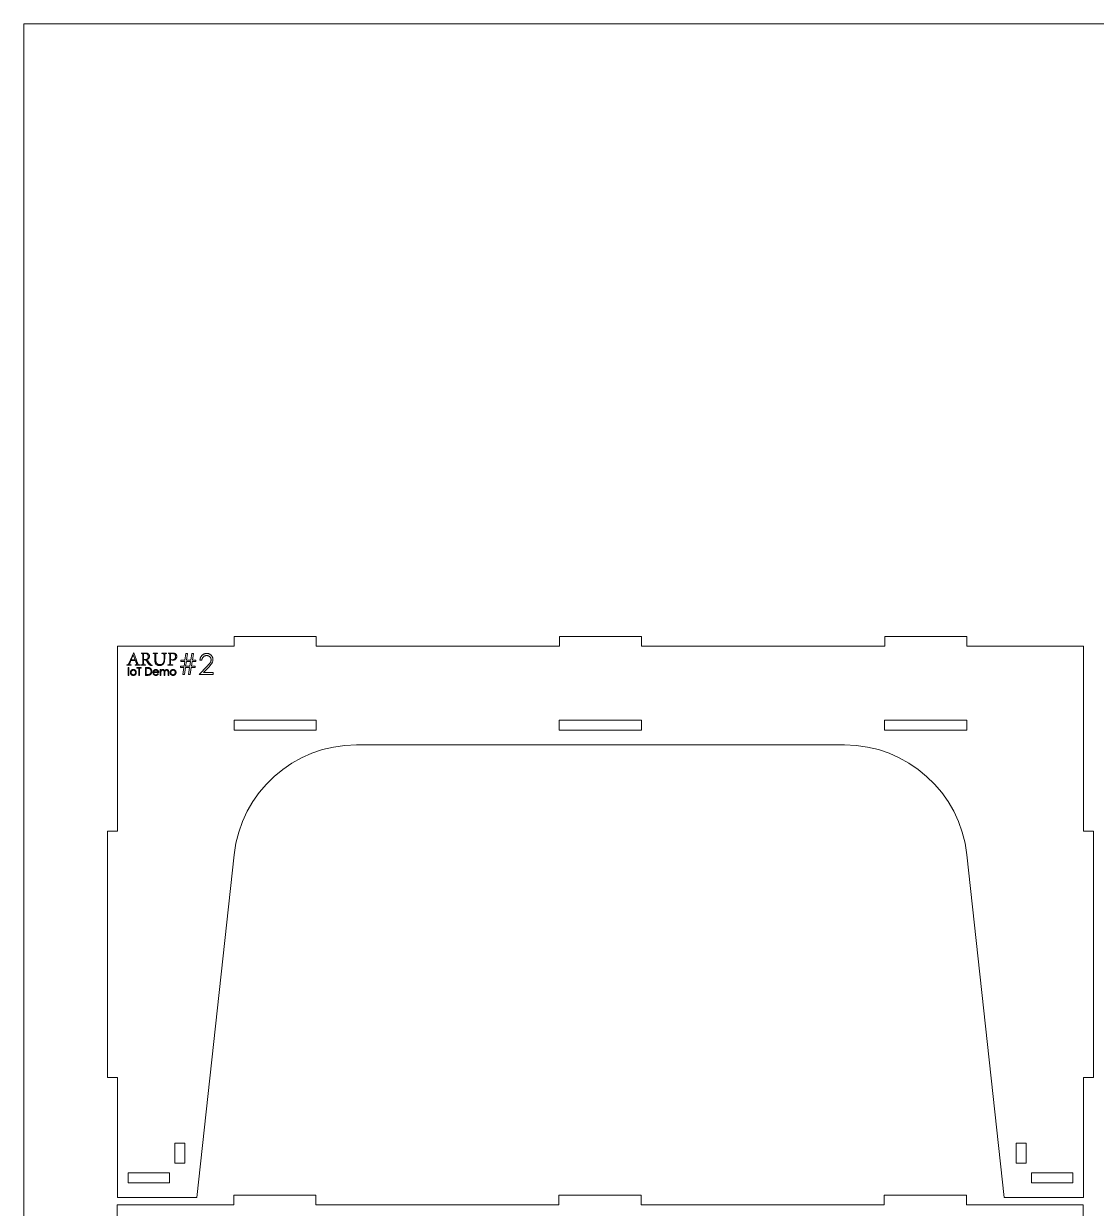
# Model space of a CAD drawing. Header units: millimetres. Extents: x 66 to 8082, y 89 to 5825.
# Drawn here: x 66 to 1372, y 1578 to 3020 of the extents above; entities that cross this region are included whole.
import ezdxf

# ---------------------------------------------------------------- set-up
doc = ezdxf.new("R2010")
doc.units = ezdxf.units.MM
for name, color, linetype in [('CUT THROUGH- Inside Line', 5, 'Continuous'), ('CUT THROUGH- Outside Line', 3, 'Continuous'), ('FILL- 3mm', 1, 'Continuous')]:
    doc.layers.add(name, color=color, linetype=linetype)

msp = doc.modelspace()

# ---------------------------------------------------------------- linework, layer by layer
at = {"linetype": 'Continuous', "lineweight": 0}
for q in [(2630.4, 3019.9), (66, 838.4)]:
    msp.add_line((66, 3019.9), q, dxfattribs=at)
at = {"layer": 'CUT THROUGH- Inside Line', "linetype": 'Continuous', "lineweight": 15}
for p, q in [((422.2, 2172.3), (322, 2172.3)), ((322, 2172.3), (322, 2160.1)), ((422.2, 2160.1), (422.2, 2172.3)), ((818.2, 2172.3), (718, 2172.3)), ((718, 2172.3), (718, 2160.1)), ((818.2, 2160.1), (818.2, 2172.3)), ((1214.2, 2172.3), (1114, 2172.3)), ((1114, 2172.3), (1114, 2160.1)), ((1214.2, 2160.1), (1214.2, 2172.3)), ((322, 2160.1), (422.2, 2160.1)), ((718, 2160.1), (818.2, 2160.1)), ((1114, 2160.1), (1214.2, 2160.1)), ((262.2, 1657.5), (250, 1657.5)), ((250, 1657.5), (250, 1633.2)), ((262.2, 1633.2), (262.2, 1657.5)), ((1286.2, 1657.5), (1274, 1657.5)), ((1274, 1657.5), (1274, 1633.2)), ((1286.2, 1633.2), (1286.2, 1657.5)), ((250, 1633.2), (262.2, 1633.2)), ((1274, 1633.2), (1286.2, 1633.2)), ((243.4, 1621.3), (193, 1621.3)), ((193, 1621.3), (193, 1609.2)), ((243.4, 1609.2), (243.4, 1621.3)), ((1343.2, 1621.3), (1293, 1621.3)), ((1293, 1621.3), (1293, 1609.1)), ((1343.2, 1609.1), (1343.2, 1621.3)), ((243.4, 1609.2), (193, 1609.2)), ((1293, 1609.1), (1343.2, 1609.1))]:
    msp.add_line(p, q, dxfattribs=at)
at = {"layer": 'CUT THROUGH- Outside Line', "linetype": 'Continuous', "lineweight": 15}
for p, q in [((322.1, 2274.2), (322.1, 2262.2)), ((322.1, 2274.2), (422.1, 2274.2)), ((422.1, 2262.2), (422.1, 2274.2)), ((718.1, 2274.2), (718.1, 2262.2)), ((718.1, 2274.2), (818.1, 2274.2)), ((818.1, 2262.2), (818.1, 2274.2)), ((1114.1, 2274.2), (1114.1, 2262.2)), ((1114.1, 2274.2), (1214.1, 2274.2)), ((1214.1, 2262.2), (1214.1, 2274.2)), ((180.1, 2262.2), (180.1, 2037.2)), ((322.1, 2262.2), (180.1, 2262.2)), ((718.1, 2262.2), (422.1, 2262.2)), ((1114.1, 2262.2), (818.1, 2262.2)), ((1356.1, 2262.2), (1214.1, 2262.2)), ((1356.1, 2037.2), (1356.1, 2262.2)), ((471.2, 2142.2), (1065, 2142.2)), ((168.1, 2037.2), (168.1, 1737.2)), ((180.1, 2037.2), (168.1, 2037.2)), ((1368.1, 2037.2), (1356.1, 2037.2)), ((1368.1, 1737.2), (1368.1, 2037.2)), ((276.7, 1591.2), (322.1, 2008.4)), ((1214.1, 2008.4), (1259.5, 1591.2)), ((168.1, 1737.2), (180.1, 1737.2)), ((180.1, 1737.2), (180.1, 1591.2)), ((1356.1, 1737.2), (1368.1, 1737.2)), ((1356.1, 1591.2), (1356.1, 1737.2)), ((180.1, 1591.2), (276.7, 1591.2)), ((321.6, 1594.2), (321.6, 1582.2)), ((321.6, 1594.2), (421.6, 1594.2)), ((421.6, 1582.2), (421.6, 1594.2)), ((717.6, 1594.2), (717.6, 1582.2)), ((717.6, 1594.2), (817.6, 1594.2)), ((817.6, 1582.2), (817.6, 1594.2)), ((1113.6, 1594.2), (1113.6, 1582.2)), ((1113.6, 1594.2), (1213.6, 1594.2)), ((1213.6, 1582.2), (1213.6, 1594.2)), ((1259.5, 1591.2), (1356.1, 1591.2)), ((179.6, 1582.2), (179.6, 1357.2)), ((321.6, 1582.2), (179.6, 1582.2)), ((717.6, 1582.2), (421.6, 1582.2)), ((1113.6, 1582.2), (817.6, 1582.2)), ((1355.6, 1582.2), (1213.6, 1582.2)), ((1355.6, 1357.2), (1355.6, 1582.2))]:
    msp.add_line(p, q, dxfattribs=at)
for centre, start, end in [((471.2, 1992.2), 90, 173.7894), ((1065, 1992.2), 6.2106, 90)]:
    msp.add_arc(centre, 150, start, end, dxfattribs=at)
at = {"layer": 'FILL- 3mm', "linetype": 'Continuous', "lineweight": 15}
for p, q in [((199.6, 2254), (194.5, 2242.1)), ((199.4, 2251.9), (201.8, 2245.6)), ((199.4, 2251.9), (199.4, 2251.9)), ((199.9, 2254.1), (199.6, 2254)), ((201.5, 2249.7), (199.9, 2254.1)), ((214.2, 2253.9), (208.8, 2253.9)), ((208.8, 2253.9), (208.8, 2253.6)), ((211, 2251.3), (211, 2241.7)), ((212, 2246), (212, 2252.9)), ((229, 2253.9), (223.4, 2253.9)), ((223.4, 2253.9), (223.4, 2253.5)), ((225.7, 2251.1), (225.7, 2245.1)), ((226.8, 2245.8), (226.8, 2251.1)), ((229, 2253.5), (229, 2253.9)), ((240, 2253.9), (234.2, 2253.9)), ((234.2, 2253.9), (234.2, 2253.5)), ((240, 2253.5), (240, 2253.9)), ((247.1, 2253.9), (241.7, 2253.9)), ((241.7, 2253.9), (241.7, 2253.6)), ((243.8, 2251.2), (243.8, 2241.8)), ((244.8, 2246.1), (244.8, 2252.9)), ((262.3, 2245.4), (263.5, 2253.4)), ((263.5, 2253.4), (265.5, 2253.4)), ((265.5, 2253.4), (264.2, 2245.4)), ((269.4, 2245.4), (270.6, 2253.4)), ((270.6, 2253.4), (272.5, 2253.4)), ((272.5, 2253.4), (271.3, 2245.4)), ((191.6, 2239.4), (191.6, 2239)), ((191.6, 2239), (197, 2239)), ((193.1, 2236.4), (193.9, 2236.4)), ((193.1, 2226.8), (193.1, 2236.4)), ((193.9, 2236.4), (193.9, 2226.8)), ((196.5, 2244.9), (202, 2244.9)), ((201.8, 2245.6), (196.8, 2245.6)), ((197, 2239), (197, 2239.4)), ((201.7, 2239.4), (201.7, 2239)), ((201.7, 2239), (207.2, 2239)), ((203.9, 2236.4), (208.9, 2236.4)), ((203.9, 2235.4), (203.9, 2236.4)), ((206, 2235.4), (203.9, 2235.4)), ((206, 2226.8), (206, 2235.4)), ((206.9, 2235.4), (206.9, 2226.8)), ((208.9, 2235.4), (206.9, 2235.4)), ((207.2, 2239), (207.2, 2239.4)), ((208.6, 2239.4), (208.7, 2239)), ((208.7, 2239), (214.2, 2239)), ((208.9, 2236.4), (208.9, 2235.4)), ((213.5, 2246), (212, 2246)), ((212, 2241.7), (212, 2245.6)), ((214.1, 2236.4), (216, 2236.4)), ((214.1, 2226.8), (214.1, 2236.4)), ((214.2, 2239), (214.2, 2239.4)), ((215.6, 2235.4), (214.9, 2235.4)), ((214.9, 2235.4), (214.9, 2227.8)), ((222.2, 2238.8), (222.3, 2239)), ((236.9, 2248), (236.9, 2246.7)), ((237.6, 2246.8), (237.6, 2248)), ((241.5, 2239.4), (241.5, 2239)), ((241.5, 2239), (247.5, 2239)), ((244.8, 2241.7), (244.8, 2245.6)), ((244.8, 2245.6), (246.8, 2245.2)), ((247.5, 2239), (247.5, 2239.4)), ((256.7, 2238), (261.2, 2238)), ((256.7, 2236.4), (256.7, 2238)), ((261, 2236.4), (256.7, 2236.4)), ((257.4, 2245.4), (262.3, 2245.4)), ((257.4, 2243.8), (257.4, 2245.4)), ((262.1, 2243.8), (257.4, 2243.8)), ((259.6, 2227.7), (261, 2236.4)), ((261.2, 2238), (262.1, 2243.8)), ((262.9, 2236.4), (261.6, 2227.7)), ((268, 2236.4), (262.9, 2236.4)), ((264, 2243.8), (263.1, 2238)), ((263.1, 2238), (268.3, 2238)), ((269.2, 2243.8), (264, 2243.8)), ((264.2, 2245.4), (269.4, 2245.4)), ((266.7, 2227.7), (268, 2236.4)), ((268.3, 2238), (269.2, 2243.8)), ((270, 2236.4), (268.7, 2227.7)), ((274.8, 2236.4), (270, 2236.4)), ((271.1, 2243.8), (270.2, 2238)), ((270.2, 2238), (274.8, 2238)), ((275.4, 2243.8), (271.1, 2243.8)), ((271.3, 2245.4), (275.4, 2245.4)), ((274.8, 2238), (274.8, 2236.4)), ((275.4, 2245.4), (275.4, 2243.8)), ((279.6, 2227.7), (289.4, 2238.1)), ((282.8, 2245.1), (280.6, 2245.1)), ((291.3, 2236.9), (285, 2230.2)), ((193.9, 2226.8), (193.1, 2226.8)), ((206.9, 2226.8), (206, 2226.8)), ((217, 2226.8), (214.1, 2226.8)), ((214.9, 2227.8), (216, 2227.8)), ((230.4, 2230.1), (224.2, 2230.1)), ((224.3, 2231), (229.6, 2231)), ((229.3, 2229), (230.1, 2228.6)), ((232.1, 2233.8), (233, 2233.8)), ((232.1, 2226.8), (232.1, 2233.8)), ((233, 2226.8), (232.1, 2226.8)), ((233, 2233.8), (233, 2232.6)), ((233, 2229.8), (233, 2226.8)), ((236.9, 2226.8), (236.9, 2230.4)), ((237.8, 2226.8), (236.9, 2226.8)), ((237.8, 2229.5), (237.8, 2226.8)), ((241.7, 2226.8), (241.7, 2230.6)), ((242.5, 2226.8), (241.7, 2226.8)), ((242.5, 2230.6), (242.5, 2226.8)), ((261.6, 2227.7), (259.6, 2227.7)), ((268.7, 2227.7), (266.7, 2227.7)), ((296.7, 2227.7), (279.6, 2227.7)), ((285, 2230.2), (296.7, 2230.2)), ((296.7, 2230.2), (296.7, 2227.7))]:
    msp.add_line(p, q, dxfattribs=at)
for points, knots in [([(196.8, 2245.6), (197, 2246.1), (197.4, 2247.1), (198, 2248.7), (198.7, 2250.3), (199.2, 2251.4), (199.4, 2251.9)], [0, 0, 0, 0, 0.239737, 0.490038, 0.745473, 1, 1, 1, 1]), ([(204.6, 2241.7), (204.5, 2241.9), (204.2, 2242.5), (203.9, 2243.5), (203.5, 2244.4), (203, 2245.8), (202.3, 2247.6), (201.8, 2249), (201.5, 2249.7)], [0, 0, 0, 0, 0.109387, 0.22402, 0.343819, 0.468869, 0.729107, 1, 1, 1, 1]), ([(208.8, 2253.6), (208.9, 2253.6), (209.1, 2253.6), (209.4, 2253.6), (209.7, 2253.5), (209.9, 2253.5), (210.2, 2253.4), (210.3, 2253.3), (210.5, 2253.2), (210.6, 2253.1), (210.7, 2253), (210.8, 2252.8), (210.8, 2252.7), (210.9, 2252.4), (210.9, 2252.2), (211, 2251.9), (211, 2251.6), (211, 2251.4), (211, 2251.3)], [0, 0, 0, 0, 0.089186, 0.170664, 0.243625, 0.309343, 0.367389, 0.418052, 0.463292, 0.503694, 0.54379, 0.589223, 0.640229, 0.697066, 0.761835, 0.833317, 0.912662, 1, 1, 1, 1]), ([(212, 2252.9), (212, 2253), (212, 2253.1), (212, 2253.2), (212.1, 2253.3), (212.1, 2253.4), (212.1, 2253.5), (212.2, 2253.5), (212.2, 2253.5)], [0, 0, 0, 0, 0.238334, 0.438584, 0.593058, 0.707364, 0.867753, 1, 1, 1, 1]), ([(212.2, 2253.5), (212.3, 2253.5), (212.5, 2253.5), (212.7, 2253.5), (213.1, 2253.5), (213.3, 2253.5), (213.5, 2253.5)], [0, 0, 0, 0, 0.157258, 0.374293, 0.657019, 1, 1, 1, 1]), ([(213.5, 2253.5), (213.6, 2253.5), (213.9, 2253.5), (214.4, 2253.5), (214.8, 2253.4), (215.2, 2253.3), (215.5, 2253.2), (215.9, 2253), (216.2, 2252.8), (216.5, 2252.6), (216.7, 2252.4), (216.9, 2252.1), (217.1, 2251.8), (217.3, 2251.5), (217.4, 2251.1), (217.5, 2250.7), (217.6, 2250.2), (217.6, 2249.9), (217.6, 2249.8)], [0, 0, 0, 0, 0.071695, 0.140422, 0.20541, 0.267571, 0.327331, 0.385887, 0.442601, 0.498856, 0.554935, 0.610907, 0.667717, 0.726994, 0.789325, 0.855467, 0.925512, 1, 1, 1, 1]), ([(219.1, 2250.1), (219, 2250.3), (219, 2250.7), (218.9, 2251.2), (218.8, 2251.6), (218.6, 2252), (218.4, 2252.4), (218.1, 2252.7), (217.8, 2253), (217.5, 2253.2), (217.1, 2253.4), (216.7, 2253.5), (216.3, 2253.7), (215.9, 2253.8), (215.5, 2253.9), (215, 2253.9), (214.6, 2253.9), (214.3, 2253.9), (214.2, 2253.9)], [0, 0, 0, 0, 0.0780559, 0.1500811, 0.2173398, 0.2802933, 0.3400858, 0.3977363, 0.4549608, 0.5131013, 0.5724732, 0.6311642, 0.6908321, 0.7505059, 0.8113509, 0.8725118, 0.9358154, 1, 1, 1, 1]), ([(216.2, 2246), (216.4, 2246.1), (216.8, 2246.3), (217.4, 2246.7), (217.9, 2247.1), (218.2, 2247.5), (218.5, 2247.8), (218.6, 2248.1), (218.8, 2248.4), (218.9, 2248.7), (218.9, 2249), (219, 2249.4), (219, 2249.8), (219.1, 2250), (219.1, 2250.1)], [0, 0, 0, 0, 0.135396, 0.262394, 0.382767, 0.499489, 0.55717, 0.615544, 0.674757, 0.735295, 0.79761, 0.862855, 0.929997, 1, 1, 1, 1]), ([(217.6, 2249.8), (217.6, 2249.6), (217.6, 2249.3), (217.5, 2248.8), (217.4, 2248.4), (217.3, 2248), (217.1, 2247.6), (216.9, 2247.3), (216.6, 2247), (216.4, 2246.8), (216.4, 2246.7)], [0, 0, 0, 0, 0.148963, 0.288773, 0.419547, 0.543302, 0.661823, 0.776024, 0.888114, 1, 1, 1, 1]), ([(223.4, 2253.5), (223.5, 2253.5), (223.8, 2253.5), (224.1, 2253.5), (224.4, 2253.4), (224.6, 2253.4), (224.9, 2253.3), (225.1, 2253.2), (225.2, 2253.1), (225.3, 2253), (225.4, 2252.9), (225.5, 2252.7), (225.6, 2252.5), (225.6, 2252.3), (225.7, 2252), (225.7, 2251.7), (225.7, 2251.4), (225.7, 2251.2), (225.7, 2251.1)], [0, 0, 0, 0, 0.090003, 0.173003, 0.247225, 0.313439, 0.371782, 0.423583, 0.468644, 0.508396, 0.547847, 0.592715, 0.642189, 0.698905, 0.763354, 0.834173, 0.913261, 1, 1, 1, 1]), ([(226.8, 2251.1), (226.8, 2251.2), (226.8, 2251.4), (226.8, 2251.7), (226.8, 2252), (226.8, 2252.2), (226.9, 2252.5), (226.9, 2252.7), (227, 2252.8), (227.1, 2253), (227.2, 2253.1), (227.4, 2253.2), (227.6, 2253.3), (227.8, 2253.4), (228, 2253.5), (228.3, 2253.5), (228.6, 2253.5), (228.9, 2253.5), (229, 2253.5)], [0, 0, 0, 0, 0.083863, 0.161012, 0.2314, 0.296235, 0.353857, 0.406486, 0.454971, 0.497779, 0.540102, 0.586553, 0.637713, 0.695543, 0.759656, 0.831607, 0.911566, 1, 1, 1, 1]), ([(234.2, 2253.5), (234.4, 2253.5), (234.7, 2253.5), (235.2, 2253.4), (235.7, 2253.3), (236, 2253.1), (236.3, 2252.9), (236.5, 2252.7), (236.7, 2252.5), (236.7, 2252.3), (236.7, 2252.2)], [0, 0, 0, 0, 0.189029, 0.354137, 0.497237, 0.618134, 0.723504, 0.819328, 0.908684, 1, 1, 1, 1]), ([(236.7, 2252.2), (236.8, 2252.1), (236.8, 2251.9), (236.8, 2251.6), (236.9, 2251.2), (236.9, 2250.9), (236.9, 2250.5), (236.9, 2250.3), (236.9, 2249.9), (236.9, 2249.6), (236.9, 2249.2), (236.9, 2248.8), (236.9, 2248.4), (236.9, 2248.1), (236.9, 2248)], [0, 0, 0, 0, 0.065095, 0.142532, 0.233342, 0.336869, 0.395066, 0.460502, 0.53319, 0.61235, 0.698767, 0.792448, 0.89259, 1, 1, 1, 1]), ([(237.6, 2248), (237.6, 2248.1), (237.6, 2248.4), (237.6, 2248.8), (237.6, 2249.2), (237.6, 2249.6), (237.6, 2250), (237.6, 2250.3), (237.6, 2250.5), (237.6, 2250.9), (237.7, 2251.2), (237.7, 2251.6), (237.8, 2251.9), (237.8, 2252.1), (237.8, 2252.2)], [0, 0, 0, 0, 0.107482, 0.207874, 0.301049, 0.387819, 0.466561, 0.538882, 0.604013, 0.661977, 0.765154, 0.856416, 0.934115, 1, 1, 1, 1]), ([(237.8, 2252.2), (237.8, 2252.3), (237.9, 2252.5), (238, 2252.7), (238.2, 2252.9), (238.5, 2253.1), (238.8, 2253.3), (239.1, 2253.4), (239.6, 2253.5), (239.9, 2253.5), (240, 2253.5)], [0, 0, 0, 0, 0.098742, 0.197038, 0.299038, 0.410701, 0.533516, 0.671111, 0.826568, 1, 1, 1, 1]), ([(241.7, 2253.6), (241.8, 2253.6), (242, 2253.6), (242.3, 2253.6), (242.6, 2253.5), (242.9, 2253.5), (243.1, 2253.4), (243.3, 2253.3), (243.4, 2253.2), (243.5, 2253.1), (243.6, 2253), (243.6, 2252.8), (243.7, 2252.6), (243.7, 2252.4), (243.8, 2252.2), (243.8, 2251.9), (243.8, 2251.6), (243.8, 2251.4), (243.8, 2251.2)], [0, 0, 0, 0, 0.091823, 0.174655, 0.249137, 0.314644, 0.371658, 0.420916, 0.464281, 0.502637, 0.542405, 0.58743, 0.638062, 0.695737, 0.76096, 0.832988, 0.912921, 1, 1, 1, 1]), ([(244.8, 2252.9), (244.8, 2252.9), (244.8, 2253), (244.8, 2253.2), (244.9, 2253.3), (244.9, 2253.4), (245, 2253.4), (245, 2253.5), (245.1, 2253.5)], [0, 0, 0, 0, 0.233369, 0.42561, 0.57137, 0.677458, 0.840688, 1, 1, 1, 1]), ([(245.1, 2253.5), (245.1, 2253.5), (245.3, 2253.5), (245.6, 2253.5), (245.9, 2253.5), (246.2, 2253.5), (246.3, 2253.5)], [0, 0, 0, 0, 0.152156, 0.370009, 0.651579, 1, 1, 1, 1]), ([(246.3, 2253.5), (246.5, 2253.5), (246.8, 2253.5), (247.3, 2253.5), (247.8, 2253.4), (248.3, 2253.3), (248.7, 2253.2), (249, 2253), (249.4, 2252.8), (249.7, 2252.6), (249.9, 2252.3), (250.2, 2252), (250.4, 2251.7), (250.5, 2251.4), (250.6, 2251), (250.7, 2250.6), (250.8, 2250.1), (250.8, 2249.8), (250.8, 2249.7)], [0, 0, 0, 0, 0.080108, 0.154881, 0.225574, 0.291731, 0.354097, 0.413346, 0.470384, 0.525441, 0.579218, 0.633296, 0.688332, 0.744597, 0.803434, 0.865081, 0.930478, 1, 1, 1, 1]), ([(246.8, 2245.2), (246.9, 2245.2), (247.2, 2245.1), (247.7, 2245.1), (248.1, 2245.2), (248.6, 2245.3), (249, 2245.4), (249.5, 2245.6), (250, 2245.8), (250.4, 2246.1), (250.8, 2246.4), (251.2, 2246.7), (251.5, 2247.1), (251.8, 2247.6), (252, 2248), (252.2, 2248.6), (252.3, 2249.2), (252.3, 2249.6), (252.3, 2249.8)], [0, 0, 0, 0, 0.055962, 0.111923, 0.168224, 0.2249, 0.282396, 0.341379, 0.402344, 0.465268, 0.528643, 0.590537, 0.652425, 0.715621, 0.780968, 0.849504, 0.92227, 1, 1, 1, 1]), ([(250.8, 2249.7), (250.8, 2249.5), (250.8, 2249.2), (250.7, 2248.7), (250.6, 2248.3), (250.5, 2247.9), (250.3, 2247.5), (250.1, 2247.2), (249.9, 2246.9), (249.7, 2246.7), (249.4, 2246.4), (249.1, 2246.3), (248.7, 2246.1), (248.4, 2246), (248, 2245.9), (247.7, 2245.8), (247.3, 2245.8), (247, 2245.8), (246.9, 2245.8)], [0, 0, 0, 0, 0.07992, 0.154833, 0.224848, 0.290191, 0.35257, 0.412375, 0.470335, 0.527556, 0.58451, 0.640943, 0.697653, 0.754908, 0.813394, 0.873428, 0.935483, 1, 1, 1, 1]), ([(252.3, 2249.8), (252.3, 2250), (252.3, 2250.5), (252.1, 2251.1), (252, 2251.6), (251.7, 2252.1), (251.5, 2252.5), (251.1, 2252.9), (250.7, 2253.2), (250.3, 2253.4), (249.8, 2253.5), (249.4, 2253.6), (249, 2253.8), (248.6, 2253.8), (248.2, 2253.9), (247.8, 2253.9), (247.5, 2253.9), (247.2, 2253.9), (247.1, 2253.9)], [0, 0, 0, 0, 0.090341, 0.173096, 0.248427, 0.318243, 0.383933, 0.446503, 0.508952, 0.572273, 0.63542, 0.695699, 0.752926, 0.807211, 0.859058, 0.90827, 0.955024, 1, 1, 1, 1]), ([(280.6, 2245.1), (280.6, 2245.4), (280.6, 2245.9), (280.8, 2246.8), (281, 2247.6), (281.2, 2248.4), (281.6, 2249.1), (282, 2249.8), (282.5, 2250.5), (283, 2251.1), (283.6, 2251.6), (284.3, 2252.1), (284.9, 2252.5), (285.6, 2252.9), (286.4, 2253.1), (287.1, 2253.3), (288, 2253.4), (288.5, 2253.4), (288.8, 2253.4)], [0, 0, 0, 0, 0.068791, 0.135103, 0.198979, 0.261904, 0.323495, 0.385195, 0.446969, 0.509765, 0.572251, 0.633405, 0.693251, 0.752583, 0.812579, 0.873275, 0.93555, 1, 1, 1, 1]), ([(288.7, 2250.9), (288.5, 2250.9), (288.1, 2250.8), (287.5, 2250.8), (287, 2250.7), (286.5, 2250.5), (286, 2250.3), (285.5, 2250), (285.1, 2249.7), (284.7, 2249.3), (284.3, 2248.9), (283.9, 2248.5), (283.7, 2248), (283.4, 2247.5), (283.2, 2246.9), (283, 2246.4), (282.9, 2245.7), (282.9, 2245.3), (282.8, 2245.1)], [0, 0, 0, 0, 0.064439, 0.126547, 0.186887, 0.245878, 0.304041, 0.362191, 0.420976, 0.48066, 0.5406, 0.600689, 0.661936, 0.724443, 0.789038, 0.856314, 0.926352, 1, 1, 1, 1]), ([(294.1, 2245.8), (294.1, 2245.9), (294.1, 2246.3), (294, 2246.8), (293.9, 2247.2), (293.7, 2247.7), (293.5, 2248.2), (293.2, 2248.6), (292.9, 2249), (292.6, 2249.4), (292.1, 2249.7), (291.7, 2250), (291.3, 2250.3), (290.8, 2250.5), (290.3, 2250.7), (289.8, 2250.8), (289.2, 2250.8), (288.9, 2250.9), (288.7, 2250.9)], [0, 0, 0, 0, 0.061965, 0.122122, 0.180988, 0.239933, 0.299906, 0.359989, 0.421776, 0.486576, 0.551535, 0.615018, 0.677259, 0.73973, 0.80305, 0.866495, 0.931973, 1, 1, 1, 1]), ([(288.8, 2253.4), (289.1, 2253.4), (289.6, 2253.4), (290.4, 2253.3), (291.2, 2253.1), (291.9, 2252.9), (292.5, 2252.6), (293.2, 2252.2), (293.8, 2251.7), (294.3, 2251.2), (294.8, 2250.7), (295.2, 2250.1), (295.6, 2249.4), (295.9, 2248.8), (296.1, 2248.1), (296.3, 2247.4), (296.4, 2246.7), (296.4, 2246.2), (296.4, 2246)], [0, 0, 0, 0, 0.069475, 0.136517, 0.200789, 0.26383, 0.325735, 0.387291, 0.449509, 0.512968, 0.576275, 0.63758, 0.697903, 0.757172, 0.816599, 0.876653, 0.93729, 1, 1, 1, 1]), ([(194.5, 2242.1), (194.4, 2241.9), (194.3, 2241.7), (194.2, 2241.4), (194, 2241.1), (193.9, 2240.8), (193.7, 2240.6), (193.6, 2240.4), (193.5, 2240.2), (193.3, 2240), (193, 2239.8), (192.6, 2239.6), (192.1, 2239.5), (191.8, 2239.4), (191.6, 2239.4)], [0, 0, 0, 0, 0.094873, 0.181732, 0.261555, 0.334075, 0.399077, 0.45743, 0.50921, 0.554943, 0.645163, 0.748078, 0.865624, 1, 1, 1, 1]), ([(195, 2240.5), (195, 2240.6), (195.1, 2240.7), (195.1, 2241), (195.2, 2241.2), (195.2, 2241.5), (195.3, 2241.8), (195.4, 2242.1), (195.5, 2242.5), (195.7, 2242.8), (195.8, 2243.2), (195.9, 2243.6), (196, 2243.9), (196.1, 2244.1), (196.2, 2244.4), (196.3, 2244.6), (196.4, 2244.8), (196.4, 2244.9), (196.5, 2244.9)], [0, 0, 0, 0, 0.041947, 0.090344, 0.145164, 0.20664, 0.273719, 0.348475, 0.429094, 0.517, 0.603745, 0.683693, 0.754942, 0.819405, 0.876131, 0.92513, 0.966413, 1, 1, 1, 1]), ([(197, 2239.4), (196.9, 2239.4), (196.6, 2239.4), (196.2, 2239.5), (195.8, 2239.6), (195.5, 2239.7), (195.3, 2239.9), (195.1, 2240), (195, 2240.3), (195, 2240.4), (195, 2240.5)], [0, 0, 0, 0, 0.187801, 0.350163, 0.489421, 0.607119, 0.70652, 0.797929, 0.893446, 1, 1, 1, 1]), ([(203.6, 2240.3), (203.6, 2240.2), (203.6, 2240.1), (203.5, 2239.9), (203.3, 2239.8), (203.1, 2239.7), (202.9, 2239.6), (202.5, 2239.5), (202.2, 2239.4), (201.9, 2239.4), (201.7, 2239.4)], [0, 0, 0, 0, 0.086006, 0.165252, 0.249477, 0.345889, 0.463722, 0.611502, 0.7903, 1, 1, 1, 1]), ([(202, 2244.9), (202.1, 2244.7), (202.3, 2244.1), (202.6, 2243.4), (202.8, 2242.7), (203.1, 2242.1), (203.2, 2241.7), (203.3, 2241.4), (203.4, 2241.2), (203.4, 2241), (203.5, 2240.8), (203.5, 2240.6), (203.6, 2240.4), (203.6, 2240.3), (203.6, 2240.3)], [0, 0, 0, 0, 0.176474, 0.34096, 0.49316, 0.633843, 0.69831, 0.757907, 0.811332, 0.859943, 0.902436, 0.940219, 0.972697, 1, 1, 1, 1]), ([(207.2, 2239.4), (207, 2239.4), (206.6, 2239.5), (206.2, 2239.6), (205.8, 2239.7), (205.5, 2239.9), (205.3, 2240.2), (205, 2240.6), (204.8, 2241.1), (204.7, 2241.5), (204.6, 2241.7)], [0, 0, 0, 0, 0.15008, 0.277766, 0.385014, 0.475869, 0.56967, 0.68801, 0.830304, 1, 1, 1, 1]), ([(211, 2241.7), (211, 2241.6), (211, 2241.4), (211, 2241.1), (210.9, 2240.8), (210.9, 2240.6), (210.8, 2240.4), (210.8, 2240.2), (210.7, 2240), (210.6, 2239.9), (210.5, 2239.8), (210.3, 2239.7), (210.1, 2239.6), (209.9, 2239.5), (209.6, 2239.5), (209.3, 2239.4), (209, 2239.4), (208.8, 2239.4), (208.6, 2239.4)], [0, 0, 0, 0, 0.082487, 0.15725, 0.225311, 0.286895, 0.342333, 0.392905, 0.437998, 0.479723, 0.52153, 0.567592, 0.620891, 0.679996, 0.74768, 0.823146, 0.90781, 1, 1, 1, 1]), ([(212, 2245.6), (212.3, 2245.6), (212.7, 2245.6), (213.3, 2245.6), (213.8, 2245.5), (214.2, 2245.5), (214.6, 2245.4), (214.9, 2245.2), (215.1, 2245), (215.3, 2244.8), (215.3, 2244.7)], [0, 0, 0, 0, 0.1924351, 0.3579991, 0.4979915, 0.6127004, 0.7110355, 0.8065771, 0.9008212, 1, 1, 1, 1]), ([(214.2, 2239.4), (214.1, 2239.4), (213.9, 2239.4), (213.6, 2239.4), (213.3, 2239.5), (213.1, 2239.5), (212.8, 2239.6), (212.7, 2239.7), (212.5, 2239.8), (212.4, 2239.9), (212.3, 2240), (212.2, 2240.2), (212.1, 2240.4), (212.1, 2240.6), (212.1, 2240.8), (212, 2241.1), (212, 2241.4), (212, 2241.6), (212, 2241.7)], [0, 0, 0, 0, 0.0908996, 0.1728545, 0.2472059, 0.3136581, 0.3722597, 0.4242137, 0.4704521, 0.5124596, 0.5545138, 0.6001103, 0.6516999, 0.7082538, 0.7709446, 0.8403759, 0.9166425, 1, 1, 1, 1]), ([(216.4, 2246.7), (216.3, 2246.7), (216.1, 2246.5), (215.8, 2246.4), (215.5, 2246.3), (215.2, 2246.2), (214.8, 2246.1), (214.4, 2246), (213.9, 2246), (213.6, 2246), (213.5, 2246)], [0, 0, 0, 0, 0.102808, 0.207293, 0.316422, 0.431051, 0.554733, 0.690534, 0.838076, 1, 1, 1, 1]), ([(215.3, 2244.7), (215.4, 2244.6), (215.6, 2244.2), (216, 2243.7), (216.3, 2243.3), (216.5, 2242.8), (216.8, 2242.4), (217.1, 2242), (217.4, 2241.6), (217.6, 2241.3), (217.8, 2241), (218.1, 2240.7), (218.3, 2240.5), (218.5, 2240.2), (218.7, 2240), (218.9, 2239.8), (219.1, 2239.7), (219.4, 2239.5), (219.6, 2239.3), (220, 2239.1), (220.4, 2239), (220.7, 2238.9), (221.1, 2238.8), (221.5, 2238.7), (221.8, 2238.7), (222.1, 2238.7), (222.2, 2238.8)], [0, 0, 0, 0, 0.062761, 0.1230248, 0.1801147, 0.2349172, 0.2865549, 0.3357308, 0.3822507, 0.4257654, 0.4667137, 0.5049834, 0.5408846, 0.5739469, 0.6044643, 0.6322247, 0.6577979, 0.6807689, 0.7237171, 0.7651963, 0.805335, 0.8450388, 0.8837251, 0.9221276, 0.9610189, 1, 1, 1, 1]), ([(218.5, 2235.1), (218.4, 2235.1), (218.3, 2235.2), (218, 2235.2), (217.7, 2235.3), (217.3, 2235.3), (216.9, 2235.3), (216.5, 2235.4), (216.1, 2235.4), (215.8, 2235.4), (215.6, 2235.4)], [0, 0, 0, 0, 0.084319, 0.179285, 0.286583, 0.405111, 0.535593, 0.67819, 0.832976, 1, 1, 1, 1]), ([(216, 2236.4), (216.2, 2236.4), (216.5, 2236.4), (216.9, 2236.3), (217.4, 2236.3), (217.8, 2236.3), (218.1, 2236.2), (218.5, 2236.2), (218.7, 2236.1), (218.9, 2236), (219, 2236)], [0, 0, 0, 0, 0.164289, 0.317406, 0.458844, 0.589367, 0.707831, 0.81577, 0.91288, 1, 1, 1, 1]), ([(218.3, 2242.7), (218.1, 2243), (217.7, 2243.6), (217.2, 2244.3), (216.8, 2244.9), (216.6, 2245.3), (216.3, 2245.6), (216.2, 2245.9), (216.2, 2246)], [0, 0, 0, 0, 0.264867, 0.54572, 0.683206, 0.804151, 0.910553, 1, 1, 1, 1]), ([(222.3, 2239), (222.2, 2239), (222, 2239), (221.8, 2239.2), (221.6, 2239.3), (221.3, 2239.5), (221, 2239.7), (220.8, 2239.9), (220.5, 2240.1), (220.2, 2240.5), (219.7, 2241), (219.2, 2241.6), (218.7, 2242.1), (218.4, 2242.5), (218.3, 2242.7)], [0, 0, 0, 0, 0.0454515, 0.0931833, 0.1442869, 0.1985145, 0.2566164, 0.3187003, 0.384592, 0.4543782, 0.5962337, 0.7343844, 0.8691901, 1, 1, 1, 1]), ([(221, 2231.5), (221, 2231.6), (221, 2231.8), (221, 2232.1), (220.9, 2232.4), (220.9, 2232.7), (220.8, 2233), (220.7, 2233.3), (220.5, 2233.5), (220.4, 2233.8), (220.2, 2234), (220, 2234.2), (219.8, 2234.4), (219.6, 2234.6), (219.3, 2234.8), (219.1, 2234.9), (218.8, 2235), (218.6, 2235.1), (218.5, 2235.1)], [0, 0, 0, 0, 0.070151, 0.137813, 0.203226, 0.267174, 0.330024, 0.391794, 0.453084, 0.514334, 0.575, 0.634865, 0.694116, 0.753442, 0.813126, 0.87408, 0.936007, 1, 1, 1, 1]), ([(219, 2236), (219.1, 2236), (219.3, 2235.9), (219.6, 2235.7), (219.9, 2235.6), (220.2, 2235.4), (220.5, 2235.1), (220.7, 2234.9), (220.9, 2234.6), (221.1, 2234.3), (221.3, 2234), (221.5, 2233.7), (221.6, 2233.4), (221.7, 2233), (221.8, 2232.6), (221.8, 2232.3), (221.9, 2231.9), (221.9, 2231.6), (221.9, 2231.5)], [0, 0, 0, 0, 0.061545, 0.121694, 0.181155, 0.239875, 0.298702, 0.357647, 0.417605, 0.478494, 0.540407, 0.602345, 0.665004, 0.728559, 0.793651, 0.860534, 0.929236, 1, 1, 1, 1]), ([(225.7, 2245.1), (225.7, 2244.9), (225.7, 2244.6), (225.7, 2244.2), (225.8, 2243.7), (225.8, 2243.3), (225.9, 2242.9), (225.9, 2242.6), (226, 2242.2), (226.2, 2241.8), (226.4, 2241.3), (226.7, 2240.8), (227, 2240.4), (227.3, 2240.1), (227.4, 2240)], [0, 0, 0, 0, 0.086568, 0.169157, 0.246935, 0.32071, 0.391069, 0.457123, 0.519993, 0.578799, 0.690292, 0.796752, 0.898977, 1, 1, 1, 1]), ([(231.9, 2239.8), (231.7, 2239.8), (231.4, 2239.8), (230.8, 2239.9), (230.3, 2240), (229.8, 2240.2), (229.3, 2240.4), (228.9, 2240.6), (228.5, 2240.9), (228.1, 2241.3), (227.8, 2241.6), (227.5, 2242.1), (227.3, 2242.6), (227.1, 2243.1), (227, 2243.7), (226.9, 2244.4), (226.8, 2245.1), (226.8, 2245.6), (226.8, 2245.8)], [0, 0, 0, 0, 0.065293, 0.127563, 0.186583, 0.243468, 0.298678, 0.352952, 0.406835, 0.461045, 0.516632, 0.573908, 0.634335, 0.6983, 0.766403, 0.839078, 0.916858, 1, 1, 1, 1]), ([(227.4, 2240), (227.6, 2239.9), (227.8, 2239.7), (228.3, 2239.4), (228.8, 2239.2), (229.3, 2239), (229.8, 2238.9), (230.3, 2238.8), (230.8, 2238.8), (231.1, 2238.8), (231.3, 2238.8)], [0, 0, 0, 0, 0.126393, 0.250263, 0.373692, 0.497554, 0.62188, 0.746855, 0.872432, 1, 1, 1, 1]), ([(231.3, 2238.8), (231.5, 2238.8), (231.9, 2238.8), (232.6, 2238.9), (233.2, 2239), (233.7, 2239.2), (234.3, 2239.5), (234.8, 2239.7), (235.3, 2240.1), (235.6, 2240.3), (235.7, 2240.5)], [0, 0, 0, 0, 0.131422, 0.260386, 0.387623, 0.515359, 0.641317, 0.763061, 0.882086, 1, 1, 1, 1]), ([(236.9, 2246.7), (236.9, 2246.5), (236.9, 2246), (236.9, 2245.2), (236.8, 2244.6), (236.7, 2243.9), (236.5, 2243.3), (236.3, 2242.7), (236.1, 2242.2), (235.8, 2241.7), (235.5, 2241.3), (235.1, 2240.9), (234.7, 2240.6), (234.3, 2240.3), (233.8, 2240.1), (233.2, 2239.9), (232.6, 2239.8), (232.2, 2239.8), (231.9, 2239.8)], [0, 0, 0, 0, 0.078613, 0.153361, 0.224569, 0.292114, 0.356356, 0.417999, 0.4773, 0.53451, 0.589774, 0.643765, 0.697606, 0.752347, 0.809181, 0.868781, 0.932054, 1, 1, 1, 1]), ([(235.7, 2240.5), (235.8, 2240.5), (236, 2240.7), (236.2, 2241), (236.4, 2241.3), (236.6, 2241.7), (236.8, 2242), (236.9, 2242.4), (237.1, 2242.7), (237.2, 2243.2), (237.4, 2243.9), (237.5, 2244.8), (237.6, 2245.8), (237.6, 2246.5), (237.6, 2246.8)], [0, 0, 0, 0, 0.056676, 0.112911, 0.168237, 0.223863, 0.2795, 0.335645, 0.392355, 0.449709, 0.570812, 0.702501, 0.845378, 1, 1, 1, 1]), ([(243.8, 2241.8), (243.8, 2241.7), (243.8, 2241.4), (243.8, 2241.1), (243.7, 2240.9), (243.7, 2240.6), (243.7, 2240.4), (243.6, 2240.2), (243.5, 2240), (243.4, 2239.9), (243.3, 2239.8), (243.1, 2239.7), (242.9, 2239.6), (242.7, 2239.5), (242.5, 2239.5), (242.2, 2239.4), (241.9, 2239.4), (241.6, 2239.4), (241.5, 2239.4)], [0, 0, 0, 0, 0.084535, 0.161323, 0.231379, 0.294793, 0.352137, 0.403725, 0.449372, 0.491472, 0.532806, 0.579263, 0.631175, 0.689935, 0.755322, 0.828611, 0.91004, 1, 1, 1, 1]), ([(246.9, 2245.8), (246.8, 2245.8), (246.5, 2245.8), (246.1, 2245.8), (245.8, 2245.8), (245.5, 2245.9), (245.3, 2246), (245.1, 2246), (245, 2246.1), (244.9, 2246.1), (244.8, 2246.1)], [0, 0, 0, 0, 0.191776, 0.364164, 0.51615, 0.649798, 0.763446, 0.860885, 0.939123, 1, 1, 1, 1]), ([(247.5, 2239.4), (247.3, 2239.4), (247.1, 2239.4), (246.7, 2239.4), (246.3, 2239.5), (246, 2239.5), (245.8, 2239.6), (245.5, 2239.7), (245.4, 2239.8), (245.2, 2239.9), (245.1, 2240), (245, 2240.2), (244.9, 2240.4), (244.9, 2240.6), (244.9, 2240.8), (244.8, 2241.1), (244.8, 2241.4), (244.8, 2241.6), (244.8, 2241.7)], [0, 0, 0, 0, 0.100639, 0.190883, 0.272537, 0.344476, 0.408321, 0.462911, 0.510733, 0.551582, 0.591292, 0.633375, 0.680589, 0.732438, 0.789945, 0.853358, 0.923847, 1, 1, 1, 1]), ([(289.4, 2238.1), (289.6, 2238.3), (290.1, 2238.8), (290.7, 2239.5), (291.3, 2240.1), (291.8, 2240.7), (292.3, 2241.3), (292.6, 2241.8), (293, 2242.2), (293.3, 2242.7), (293.6, 2243.4), (293.9, 2244.1), (294.1, 2244.9), (294.1, 2245.5), (294.1, 2245.8)], [0, 0, 0, 0, 0.1108026, 0.2128292, 0.3061013, 0.3906473, 0.4669245, 0.534481, 0.5935869, 0.644557, 0.7362005, 0.825024, 0.9119856, 1, 1, 1, 1]), ([(296.4, 2246), (296.4, 2245.6), (296.3, 2244.9), (296.1, 2243.9), (295.8, 2242.9), (295.4, 2242.1), (295, 2241.5), (294.7, 2240.9), (294.3, 2240.4), (293.8, 2239.8), (293.3, 2239.1), (292.7, 2238.4), (292, 2237.7), (291.5, 2237.2), (291.3, 2236.9)], [0, 0, 0, 0, 0.098702, 0.195672, 0.292422, 0.391343, 0.444462, 0.504229, 0.570352, 0.642546, 0.722288, 0.807921, 0.90047, 1, 1, 1, 1]), ([(195.9, 2230.3), (195.9, 2230.4), (195.9, 2230.6), (195.9, 2231), (196, 2231.3), (196.1, 2231.6), (196.2, 2231.9), (196.4, 2232.2), (196.6, 2232.5), (196.7, 2232.7), (196.8, 2232.8)], [0, 0, 0, 0, 0.1289191, 0.2552377, 0.3786786, 0.5010879, 0.6227137, 0.7462408, 0.871589, 1, 1, 1, 1]), ([(199.5, 2226.7), (199.3, 2226.7), (199.1, 2226.7), (198.7, 2226.8), (198.4, 2226.9), (198, 2227), (197.7, 2227.1), (197.4, 2227.3), (197.1, 2227.5), (196.9, 2227.8), (196.6, 2228), (196.4, 2228.3), (196.3, 2228.6), (196.1, 2228.9), (196, 2229.3), (195.9, 2229.6), (195.9, 2229.9), (195.9, 2230.2), (195.9, 2230.3)], [0, 0, 0, 0, 0.0687423, 0.1346352, 0.1983242, 0.260825, 0.3227136, 0.3845545, 0.4469129, 0.5109576, 0.5749307, 0.6366845, 0.6974831, 0.7571338, 0.8169657, 0.8768184, 0.9376626, 1, 1, 1, 1]), ([(199.5, 2233.1), (199.4, 2233.1), (199.2, 2233), (198.9, 2233), (198.7, 2232.9), (198.4, 2232.9), (198.2, 2232.7), (198, 2232.6), (197.7, 2232.4), (197.5, 2232.2), (197.3, 2232), (197.2, 2231.8), (197, 2231.6), (196.9, 2231.4), (196.8, 2231.1), (196.8, 2230.8), (196.7, 2230.6), (196.7, 2230.4), (196.7, 2230.3)], [0, 0, 0, 0, 0.063846, 0.126044, 0.187165, 0.247399, 0.30838, 0.36978, 0.432584, 0.497641, 0.562401, 0.625557, 0.687332, 0.748313, 0.809791, 0.871768, 0.934836, 1, 1, 1, 1]), ([(196.7, 2230.3), (196.7, 2230.2), (196.7, 2229.9), (196.8, 2229.6), (196.9, 2229.2), (197.1, 2228.9), (197.3, 2228.6), (197.5, 2228.3), (197.8, 2228.1), (198.1, 2227.9), (198.4, 2227.8), (198.7, 2227.6), (199.1, 2227.6), (199.3, 2227.6), (199.5, 2227.6)], [0, 0, 0, 0, 0.084733, 0.168179, 0.251488, 0.335841, 0.419834, 0.502345, 0.583649, 0.665931, 0.748717, 0.831047, 0.91441, 1, 1, 1, 1]), ([(196.8, 2232.8), (196.9, 2232.9), (197.1, 2233), (197.4, 2233.3), (197.7, 2233.5), (198, 2233.6), (198.4, 2233.8), (198.7, 2233.8), (199.1, 2233.9), (199.3, 2233.9), (199.5, 2233.9)], [0, 0, 0, 0, 0.128498, 0.252713, 0.374819, 0.496436, 0.617911, 0.741288, 0.8687, 1, 1, 1, 1]), ([(199.5, 2233.9), (199.6, 2233.9), (199.9, 2233.9), (200.2, 2233.8), (200.6, 2233.8), (200.9, 2233.6), (201.3, 2233.5), (201.6, 2233.3), (201.9, 2233), (202, 2232.9), (202.1, 2232.8)], [0, 0, 0, 0, 0.131751, 0.258332, 0.382134, 0.503804, 0.624693, 0.746871, 0.871514, 1, 1, 1, 1]), ([(202.2, 2230.3), (202.2, 2230.4), (202.2, 2230.6), (202.2, 2230.8), (202.1, 2231.1), (202, 2231.4), (201.9, 2231.6), (201.8, 2231.8), (201.6, 2232), (201.4, 2232.2), (201.2, 2232.4), (201, 2232.6), (200.8, 2232.7), (200.5, 2232.9), (200.3, 2232.9), (200, 2233), (199.7, 2233), (199.6, 2233.1), (199.5, 2233.1)], [0, 0, 0, 0, 0.065185, 0.128274, 0.19027, 0.251768, 0.312769, 0.374793, 0.43797, 0.503047, 0.568125, 0.63095, 0.692369, 0.752973, 0.813641, 0.874355, 0.936573, 1, 1, 1, 1]), ([(203.1, 2230.3), (203.1, 2230.2), (203.1, 2229.9), (203, 2229.6), (202.9, 2229.3), (202.8, 2228.9), (202.7, 2228.6), (202.5, 2228.3), (202.3, 2228), (202.1, 2227.8), (201.8, 2227.5), (201.5, 2227.3), (201.2, 2227.1), (200.9, 2227), (200.6, 2226.9), (200.2, 2226.8), (199.9, 2226.7), (199.6, 2226.7), (199.5, 2226.7)], [0, 0, 0, 0, 0.062416, 0.123337, 0.183265, 0.243172, 0.302898, 0.363774, 0.425605, 0.489659, 0.553785, 0.616222, 0.677854, 0.739517, 0.802097, 0.865866, 0.931508, 1, 1, 1, 1]), ([(199.5, 2227.6), (199.6, 2227.6), (199.8, 2227.6), (200.2, 2227.6), (200.5, 2227.8), (200.9, 2227.9), (201.2, 2228.1), (201.4, 2228.3), (201.7, 2228.6), (201.9, 2228.9), (202, 2229.2), (202.1, 2229.6), (202.2, 2229.9), (202.2, 2230.2), (202.2, 2230.3)], [0, 0, 0, 0, 0.085606, 0.168983, 0.250908, 0.333708, 0.416005, 0.49766, 0.579893, 0.663902, 0.748466, 0.831791, 0.915252, 1, 1, 1, 1]), ([(202.1, 2232.8), (202.2, 2232.7), (202.3, 2232.5), (202.5, 2232.2), (202.7, 2231.9), (202.8, 2231.6), (202.9, 2231.3), (203, 2231), (203.1, 2230.6), (203.1, 2230.4), (203.1, 2230.3)], [0, 0, 0, 0, 0.128157, 0.253834, 0.376506, 0.498534, 0.621368, 0.744565, 0.870634, 1, 1, 1, 1]), ([(216, 2227.8), (216.2, 2227.8), (216.5, 2227.8), (216.9, 2227.8), (217.3, 2227.8), (217.7, 2227.9), (218, 2227.9), (218.3, 2227.9), (218.5, 2228), (218.7, 2228), (218.7, 2228)], [0, 0, 0, 0, 0.171901, 0.330628, 0.475549, 0.606746, 0.725024, 0.829742, 0.921323, 1, 1, 1, 1]), ([(221.9, 2231.5), (221.9, 2231.4), (221.9, 2231.1), (221.8, 2230.8), (221.8, 2230.4), (221.7, 2230.1), (221.6, 2229.8), (221.5, 2229.5), (221.4, 2229.2), (221.3, 2229), (221.1, 2228.7), (221, 2228.4), (220.8, 2228.2), (220.6, 2228), (220.4, 2227.8), (220.2, 2227.6), (219.9, 2227.5), (219.7, 2227.3), (219.5, 2227.2), (219.2, 2227.1), (218.9, 2227), (218.6, 2227), (218.2, 2226.9), (217.8, 2226.9), (217.4, 2226.8), (217.2, 2226.8), (217, 2226.8)], [0, 0, 0, 0, 0.046081, 0.090807, 0.134295, 0.177024, 0.218823, 0.260244, 0.30108, 0.341614, 0.381583, 0.42012, 0.458075, 0.494738, 0.531195, 0.566934, 0.602713, 0.638327, 0.674853, 0.713467, 0.754442, 0.797815, 0.843989, 0.893072, 0.944963, 1, 1, 1, 1]), ([(218.7, 2228), (218.8, 2228.1), (219, 2228.1), (219.2, 2228.2), (219.5, 2228.4), (219.7, 2228.5), (219.9, 2228.7), (220.1, 2228.9), (220.3, 2229.1), (220.4, 2229.3), (220.6, 2229.5), (220.7, 2229.8), (220.8, 2230), (220.9, 2230.3), (220.9, 2230.6), (221, 2230.9), (221, 2231.2), (221, 2231.4), (221, 2231.5)], [0, 0, 0, 0, 0.062415, 0.123338, 0.183125, 0.241783, 0.300579, 0.35968, 0.418882, 0.479531, 0.540851, 0.602303, 0.664463, 0.727806, 0.792895, 0.859672, 0.928464, 1, 1, 1, 1]), ([(223.3, 2230.3), (223.3, 2230.4), (223.4, 2230.6), (223.4, 2230.9), (223.5, 2231.2), (223.5, 2231.5), (223.7, 2231.8), (223.8, 2232.1), (224, 2232.4), (224.1, 2232.5), (224.1, 2232.6)], [0, 0, 0, 0, 0.128045, 0.253768, 0.377428, 0.500551, 0.623296, 0.746578, 0.872348, 1, 1, 1, 1]), ([(226.8, 2226.7), (226.7, 2226.7), (226.5, 2226.7), (226.1, 2226.8), (225.7, 2226.9), (225.4, 2227), (225.1, 2227.1), (224.8, 2227.3), (224.5, 2227.5), (224.3, 2227.8), (224.1, 2228.1), (223.9, 2228.4), (223.7, 2228.7), (223.6, 2229), (223.5, 2229.3), (223.4, 2229.6), (223.4, 2229.9), (223.3, 2230.2), (223.3, 2230.3)], [0, 0, 0, 0, 0.071579, 0.139629, 0.204797, 0.268135, 0.329814, 0.391301, 0.453434, 0.516552, 0.579631, 0.641119, 0.701294, 0.76081, 0.819932, 0.87892, 0.938983, 1, 1, 1, 1]), ([(224.1, 2232.6), (224.2, 2232.7), (224.4, 2232.9), (224.7, 2233.2), (225, 2233.4), (225.3, 2233.6), (225.7, 2233.7), (226.1, 2233.8), (226.5, 2233.9), (226.7, 2233.9), (226.9, 2233.9)], [0, 0, 0, 0, 0.128835, 0.253589, 0.374643, 0.49534, 0.616325, 0.739759, 0.866842, 1, 1, 1, 1]), ([(224.2, 2230.1), (224.2, 2230), (224.2, 2229.9), (224.3, 2229.6), (224.3, 2229.3), (224.4, 2229.1), (224.5, 2228.9), (224.6, 2228.7), (224.8, 2228.5), (224.9, 2228.3), (225.1, 2228.1), (225.3, 2228), (225.5, 2227.8), (225.8, 2227.7), (226, 2227.7), (226.2, 2227.6), (226.5, 2227.6), (226.7, 2227.6), (226.7, 2227.6)], [0, 0, 0, 0, 0.068385, 0.134476, 0.198391, 0.260753, 0.321829, 0.383037, 0.444653, 0.507398, 0.569825, 0.630778, 0.690929, 0.750945, 0.811049, 0.872331, 0.935004, 1, 1, 1, 1]), ([(225.1, 2232.4), (225.1, 2232.4), (225, 2232.3), (224.9, 2232.1), (224.7, 2232), (224.6, 2231.8), (224.5, 2231.6), (224.4, 2231.4), (224.4, 2231.2), (224.3, 2231.1), (224.3, 2231)], [0, 0, 0, 0, 0.109984, 0.22258, 0.3385, 0.458709, 0.585535, 0.717518, 0.854667, 1, 1, 1, 1]), ([(226.9, 2233.1), (226.8, 2233.1), (226.7, 2233.1), (226.4, 2233), (226.2, 2233), (225.9, 2232.9), (225.7, 2232.8), (225.5, 2232.7), (225.3, 2232.6), (225.2, 2232.5), (225.1, 2232.4)], [0, 0, 0, 0, 0.131092, 0.259141, 0.384162, 0.505992, 0.629098, 0.750669, 0.874039, 1, 1, 1, 1]), ([(226.7, 2227.6), (226.8, 2227.6), (227, 2227.6), (227.2, 2227.6), (227.5, 2227.6), (227.7, 2227.7), (228, 2227.8), (228.2, 2227.9), (228.4, 2228), (228.6, 2228.2), (228.7, 2228.3), (228.9, 2228.5), (229.1, 2228.8), (229.2, 2228.9), (229.3, 2229)], [0, 0, 0, 0, 0.082592, 0.163879, 0.245659, 0.327726, 0.40861, 0.485749, 0.559169, 0.630268, 0.705306, 0.792065, 0.889796, 1, 1, 1, 1]), ([(230.1, 2228.6), (230, 2228.5), (229.9, 2228.3), (229.7, 2228), (229.5, 2227.8), (229.2, 2227.5), (229, 2227.4), (228.7, 2227.2), (228.5, 2227), (228.2, 2226.9), (227.9, 2226.8), (227.5, 2226.8), (227.2, 2226.7), (227, 2226.7), (226.8, 2226.7)], [0, 0, 0, 0, 0.09337, 0.181661, 0.265874, 0.346355, 0.4246, 0.501903, 0.579992, 0.658443, 0.738672, 0.821894, 0.908801, 1, 1, 1, 1]), ([(226.9, 2233.9), (227, 2233.9), (227.3, 2233.9), (227.7, 2233.8), (228.1, 2233.7), (228.4, 2233.6), (228.8, 2233.4), (229.1, 2233.1), (229.4, 2232.9), (229.6, 2232.7), (229.7, 2232.5)], [0, 0, 0, 0, 0.13204, 0.259033, 0.38188, 0.502258, 0.622752, 0.744743, 0.870109, 1, 1, 1, 1]), ([(229.6, 2231), (229.5, 2231.1), (229.5, 2231.3), (229.4, 2231.6), (229.2, 2231.9), (229, 2232.1), (228.9, 2232.3), (228.6, 2232.5), (228.4, 2232.7), (228.1, 2232.8), (227.8, 2232.9), (227.5, 2233), (227.2, 2233), (227, 2233.1), (226.9, 2233.1)], [0, 0, 0, 0, 0.09624, 0.185231, 0.267501, 0.3444, 0.419595, 0.496891, 0.576638, 0.660268, 0.745387, 0.83004, 0.914474, 1, 1, 1, 1]), ([(229.7, 2232.5), (229.7, 2232.5), (229.8, 2232.3), (230, 2232), (230.1, 2231.7), (230.2, 2231.5), (230.3, 2231.1), (230.4, 2230.8), (230.4, 2230.5), (230.4, 2230.2), (230.4, 2230.1)], [0, 0, 0, 0, 0.118522, 0.236255, 0.356174, 0.47725, 0.60154, 0.729618, 0.862158, 1, 1, 1, 1]), ([(233, 2232.6), (233.1, 2232.7), (233.2, 2232.9), (233.5, 2233.2), (233.7, 2233.4), (233.9, 2233.5), (234, 2233.6)], [0, 0, 0, 0, 0.283595, 0.543395, 0.780646, 1, 1, 1, 1]), ([(235.2, 2233.1), (235.1, 2233.1), (234.9, 2233), (234.6, 2233), (234.3, 2232.9), (234.1, 2232.7), (233.8, 2232.5), (233.6, 2232.3), (233.4, 2232), (233.3, 2231.7), (233.2, 2231.5), (233.1, 2231.3), (233.1, 2231.1), (233.1, 2230.9), (233, 2230.6), (233, 2230.4), (233, 2230.1), (233, 2229.9), (233, 2229.8)], [0, 0, 0, 0, 0.068677, 0.136871, 0.206114, 0.277538, 0.349772, 0.421251, 0.492911, 0.567027, 0.606614, 0.649704, 0.697303, 0.749086, 0.804881, 0.865485, 0.930237, 1, 1, 1, 1]), ([(234, 2233.6), (234.1, 2233.6), (234.3, 2233.7), (234.7, 2233.8), (235, 2233.9), (235.3, 2233.9), (235.4, 2233.9)], [0, 0, 0, 0, 0.2537341, 0.5030351, 0.7500136, 1, 1, 1, 1]), ([(236.9, 2230.4), (236.9, 2230.5), (236.9, 2230.7), (236.9, 2230.9), (236.9, 2231.2), (236.9, 2231.4), (236.8, 2231.6), (236.8, 2231.8), (236.8, 2231.9), (236.7, 2232.1), (236.7, 2232.3), (236.5, 2232.5), (236.4, 2232.6), (236.2, 2232.8), (236, 2232.9), (235.8, 2233), (235.5, 2233), (235.3, 2233.1), (235.2, 2233.1)], [0, 0, 0, 0, 0.08253, 0.158779, 0.227738, 0.289946, 0.345499, 0.393896, 0.436374, 0.472122, 0.536384, 0.599078, 0.661948, 0.726311, 0.791771, 0.858647, 0.927305, 1, 1, 1, 1]), ([(235.4, 2233.9), (235.5, 2233.9), (235.6, 2233.9), (235.9, 2233.9), (236.1, 2233.8), (236.4, 2233.7), (236.6, 2233.6), (236.8, 2233.5), (237, 2233.3), (237.1, 2233.2), (237.3, 2233), (237.4, 2232.8), (237.5, 2232.5), (237.6, 2232.3), (237.6, 2232.2)], [0, 0, 0, 0, 0.084152, 0.166532, 0.248836, 0.331246, 0.412957, 0.490494, 0.566156, 0.639987, 0.716765, 0.802144, 0.895833, 1, 1, 1, 1]), ([(237.6, 2232.2), (237.6, 2232.3), (237.7, 2232.4), (237.8, 2232.6), (238, 2232.8), (238.1, 2233), (238.2, 2233.1), (238.4, 2233.2), (238.6, 2233.4), (238.8, 2233.5), (239.1, 2233.7), (239.4, 2233.8), (239.8, 2233.9), (240, 2233.9), (240.2, 2233.9)], [0, 0, 0, 0, 0.071766, 0.141226, 0.209116, 0.27484, 0.339483, 0.402476, 0.464942, 0.526833, 0.647415, 0.765562, 0.881615, 1, 1, 1, 1]), ([(240, 2233.1), (239.9, 2233.1), (239.7, 2233), (239.4, 2233), (239.1, 2232.9), (238.8, 2232.7), (238.5, 2232.5), (238.3, 2232.2), (238.1, 2232), (238, 2231.7), (237.9, 2231.5), (237.9, 2231.3), (237.9, 2231.1), (237.8, 2230.8), (237.8, 2230.5), (237.8, 2230.2), (237.8, 2229.9), (237.8, 2229.7), (237.8, 2229.5)], [0, 0, 0, 0, 0.068158, 0.134707, 0.201865, 0.270788, 0.340024, 0.408083, 0.476813, 0.547346, 0.58564, 0.628865, 0.677153, 0.730803, 0.789807, 0.854325, 0.924365, 1, 1, 1, 1]), ([(241.7, 2230.6), (241.7, 2230.7), (241.7, 2230.9), (241.7, 2231.1), (241.6, 2231.3), (241.6, 2231.5), (241.6, 2231.7), (241.6, 2231.9), (241.5, 2232), (241.5, 2232.2), (241.4, 2232.3), (241.3, 2232.5), (241.1, 2232.7), (240.9, 2232.8), (240.7, 2232.9), (240.5, 2233), (240.3, 2233), (240.1, 2233.1), (240, 2233.1)], [0, 0, 0, 0, 0.078343, 0.150563, 0.216151, 0.27568, 0.328707, 0.375904, 0.417302, 0.452693, 0.517265, 0.581217, 0.645322, 0.712024, 0.78013, 0.850218, 0.922649, 1, 1, 1, 1]), ([(240.2, 2233.9), (240.3, 2233.9), (240.5, 2233.9), (240.8, 2233.8), (241.1, 2233.7), (241.4, 2233.6), (241.7, 2233.4), (241.9, 2233.1), (242.1, 2232.8), (242.2, 2232.6), (242.3, 2232.4), (242.4, 2232.2), (242.4, 2232), (242.5, 2231.7), (242.5, 2231.5), (242.5, 2231.2), (242.5, 2230.9), (242.5, 2230.7), (242.5, 2230.6)], [0, 0, 0, 0, 0.075604, 0.147965, 0.218797, 0.28947, 0.359724, 0.429708, 0.500497, 0.574429, 0.613947, 0.657155, 0.703973, 0.754939, 0.809707, 0.868833, 0.932385, 1, 1, 1, 1]), ([(244.2, 2230.3), (244.2, 2230.4), (244.2, 2230.6), (244.3, 2231), (244.4, 2231.3), (244.5, 2231.6), (244.6, 2231.9), (244.8, 2232.2), (245, 2232.5), (245.1, 2232.7), (245.2, 2232.8)], [0, 0, 0, 0, 0.128919, 0.255238, 0.378679, 0.501088, 0.622714, 0.746241, 0.871589, 1, 1, 1, 1]), ([(247.8, 2226.7), (247.7, 2226.7), (247.4, 2226.7), (247.1, 2226.8), (246.7, 2226.9), (246.4, 2227), (246.1, 2227.1), (245.8, 2227.3), (245.5, 2227.5), (245.2, 2227.8), (245, 2228), (244.8, 2228.3), (244.6, 2228.6), (244.5, 2228.9), (244.4, 2229.3), (244.3, 2229.6), (244.2, 2229.9), (244.2, 2230.2), (244.2, 2230.3)], [0, 0, 0, 0, 0.068742, 0.134635, 0.198324, 0.260825, 0.322714, 0.384555, 0.446913, 0.510958, 0.574931, 0.636685, 0.697483, 0.757134, 0.816966, 0.876818, 0.937663, 1, 1, 1, 1]), ([(247.8, 2233.1), (247.7, 2233.1), (247.6, 2233), (247.3, 2233), (247, 2232.9), (246.8, 2232.9), (246.5, 2232.7), (246.3, 2232.6), (246.1, 2232.4), (245.9, 2232.2), (245.7, 2232), (245.5, 2231.8), (245.4, 2231.6), (245.3, 2231.4), (245.2, 2231.1), (245.1, 2230.8), (245.1, 2230.6), (245.1, 2230.4), (245.1, 2230.3)], [0, 0, 0, 0, 0.063846, 0.126044, 0.187165, 0.247399, 0.30838, 0.36978, 0.432584, 0.497641, 0.562401, 0.625557, 0.687332, 0.748313, 0.809791, 0.871768, 0.934836, 1, 1, 1, 1]), ([(245.1, 2230.3), (245.1, 2230.2), (245.1, 2229.9), (245.2, 2229.6), (245.3, 2229.2), (245.4, 2228.9), (245.6, 2228.6), (245.9, 2228.3), (246.1, 2228.1), (246.4, 2227.9), (246.8, 2227.8), (247.1, 2227.6), (247.5, 2227.6), (247.7, 2227.6), (247.8, 2227.6)], [0, 0, 0, 0, 0.084733, 0.168179, 0.251488, 0.335841, 0.419834, 0.502345, 0.583649, 0.665931, 0.748717, 0.831047, 0.91441, 1, 1, 1, 1]), ([(245.2, 2232.8), (245.3, 2232.9), (245.4, 2233), (245.7, 2233.3), (246, 2233.5), (246.4, 2233.6), (246.7, 2233.8), (247.1, 2233.8), (247.4, 2233.9), (247.7, 2233.9), (247.8, 2233.9)], [0, 0, 0, 0, 0.128498, 0.252713, 0.374819, 0.496436, 0.617911, 0.741288, 0.8687, 1, 1, 1, 1]), ([(247.8, 2233.9), (248, 2233.9), (248.2, 2233.9), (248.6, 2233.8), (249, 2233.8), (249.3, 2233.6), (249.6, 2233.5), (249.9, 2233.3), (250.2, 2233), (250.4, 2232.9), (250.5, 2232.8)], [0, 0, 0, 0, 0.131751, 0.258332, 0.382134, 0.503804, 0.624693, 0.746871, 0.871514, 1, 1, 1, 1]), ([(250.6, 2230.3), (250.6, 2230.4), (250.6, 2230.6), (250.5, 2230.8), (250.5, 2231.1), (250.4, 2231.4), (250.3, 2231.6), (250.1, 2231.8), (250, 2232), (249.8, 2232.2), (249.6, 2232.4), (249.3, 2232.6), (249.1, 2232.7), (248.9, 2232.9), (248.6, 2232.9), (248.4, 2233), (248.1, 2233), (247.9, 2233.1), (247.8, 2233.1)], [0, 0, 0, 0, 0.065185, 0.128274, 0.19027, 0.251768, 0.312769, 0.374793, 0.43797, 0.503047, 0.568125, 0.63095, 0.692369, 0.752973, 0.813641, 0.874355, 0.936573, 1, 1, 1, 1]), ([(251.4, 2230.3), (251.4, 2230.2), (251.4, 2229.9), (251.4, 2229.6), (251.3, 2229.3), (251.2, 2228.9), (251, 2228.6), (250.9, 2228.3), (250.7, 2228), (250.4, 2227.8), (250.2, 2227.5), (249.9, 2227.3), (249.6, 2227.1), (249.3, 2227), (248.9, 2226.9), (248.6, 2226.8), (248.2, 2226.7), (248, 2226.7), (247.8, 2226.7)], [0, 0, 0, 0, 0.062416, 0.123337, 0.183265, 0.243172, 0.302898, 0.363774, 0.425605, 0.489659, 0.553785, 0.616222, 0.677854, 0.739517, 0.802097, 0.865866, 0.931508, 1, 1, 1, 1]), ([(247.8, 2227.6), (248, 2227.6), (248.2, 2227.6), (248.5, 2227.6), (248.9, 2227.8), (249.2, 2227.9), (249.5, 2228.1), (249.8, 2228.3), (250, 2228.6), (250.2, 2228.9), (250.4, 2229.2), (250.5, 2229.6), (250.6, 2229.9), (250.6, 2230.2), (250.6, 2230.3)], [0, 0, 0, 0, 0.0856057, 0.1689833, 0.2509076, 0.3337081, 0.416005, 0.4976596, 0.5798933, 0.6639023, 0.7484663, 0.8317909, 0.9152519, 1, 1, 1, 1]), ([(250.5, 2232.8), (250.6, 2232.7), (250.7, 2232.5), (250.9, 2232.2), (251.1, 2231.9), (251.2, 2231.6), (251.3, 2231.3), (251.4, 2231), (251.4, 2230.6), (251.4, 2230.4), (251.4, 2230.3)], [0, 0, 0, 0, 0.128157, 0.253834, 0.376506, 0.498534, 0.621368, 0.744565, 0.870634, 1, 1, 1, 1])]:
    msp.add_open_spline(points, degree=3, knots=knots, dxfattribs=at)

doc.saveas('drawing.dxf')
